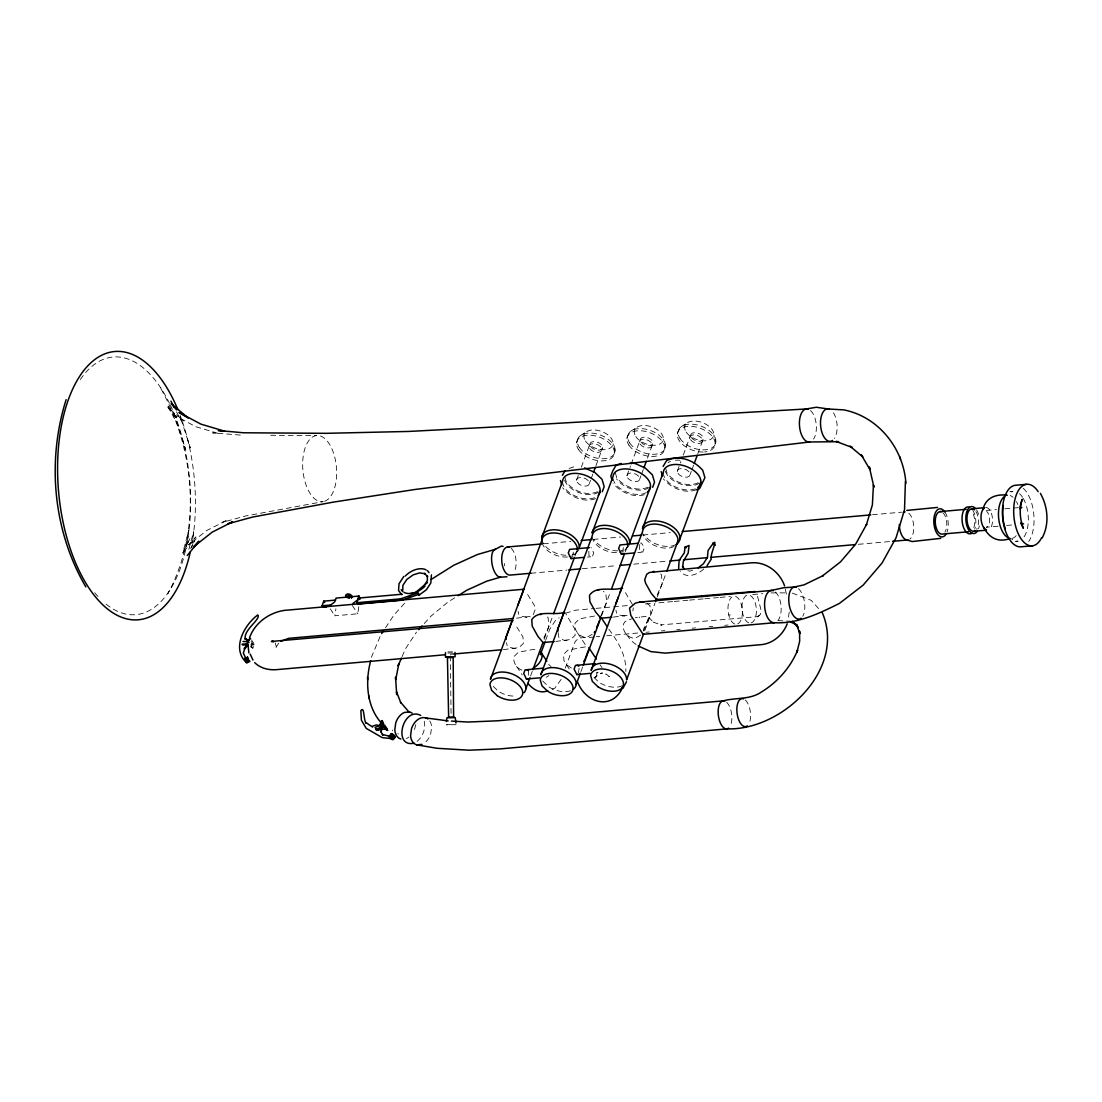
<?xml version="1.0" encoding="UTF-8"?>
<svg xmlns="http://www.w3.org/2000/svg" width="1102" height="1102" viewBox="0 0 1102 1102"><rect width="100%" height="100%" fill="white"/><g stroke="black" fill="none" stroke-linecap="round" stroke-linejoin="round"><path stroke-width="0.75" stroke-dasharray="5 3.75" d="M789.225 612.216L787.999 620.522M528.602 675.237L528.45 670.663M573.302 552.281L572.613 557.006M579.115 668.294L578.426 673.033M588.84 551.22L588.978 555.794L592.38 556.579L593.716 552.956L591.003 547.432M187.34 541.44L188.869 530.076L182.753 553.108L190.136 538.162L182.753 552.901L195.949 536.949L188.511 544.898L206.777 530.461L227.673 520.006L221.998 522.431L245.484 516.011L323.134 501.63A33.225 16.819 85 0 1 303.353 455.195A33.225 16.819 85 0 1 331.661 448.307A33.225 16.819 85 0 1 324.58 501.286M632.865 610.894L633.278 607.849M597.091 672.261L596.265 676.903L596.898 674.782L594.86 677.785L599.419 673.749L602.45 673.005L600.879 673.239L606.885 674.631L609.337 676.683L606.086 673.804M415.716 724.703L414.889 728.284A14.422 10.125 -70.3 0 1 413.402 731.7M622.988 552.557L623.374 545.752M639.739 544.526L639.353 551.344L642.741 552.13L644.091 548.507L643.43 546.082L641.378 542.983L640.538 543.148M188.897 549.319L193.566 531.715L191.982 543.562A134.664 68.186 85 0 0 180.205 415.55M371.36 657.343L380.755 634.986M600.755 616.087L606.637 602.119L605.797 593.262L603.262 591.333M250.319 646.447L252.813 648.196L254.314 644.147L251.49 639.89M358.825 606.761L357.778 613.773L334.856 615.798L335.903 608.786M576.553 442.949L577.352 440.8M576.566 480.073L578.357 475.251M581.333 467.22L589.859 444.161M589.363 483.53L590.548 480.307M591.154 478.709L592.931 473.874M595.907 465.843L602.642 447.619M530.558 676.049L532.335 671.256M544.154 639.298L553.025 615.315M574.913 556.179L576.677 551.386M614.351 453.142L615.15 450.98L613.043 443.762M545.628 640.358L549.774 629.159L555.339 620.674L559.169 617.878M626.928 438.5L627.727 436.351M626.942 475.623L630.509 465.981M631.102 464.369L640.221 439.712M565.257 668.184L574.734 642.576C578.233 635.207 588.33 638.554 594.625 636.818M639.739 479.081L640.923 475.857M641.516 474.259L643.306 469.424M647.466 458.184L653.018 443.169M580.933 671.6L582.71 666.806M601.623 615.66L610.494 591.691M625.275 551.73L627.052 546.936M664.726 448.693L665.525 446.53L663.418 439.312M677.289 434.05L678.088 431.901M677.317 471.174L680.884 461.531M683.254 455.098L690.596 435.262M690.1 474.631L691.298 471.408M691.891 469.81L693.668 464.975M697.828 453.735L703.393 438.72M644.904 630.399L654.946 603.221M657.315 596.829L666.187 572.847M715.088 444.244L715.887 442.081L713.779 434.863M543.851 637.989L548.906 626.459L548.08 617.588L545.531 615.66M657.191 594.997L662.261 583.454L661.434 574.597L658.886 572.668M402.12 656.572L405.44 648.844L416.515 632.066M643.775 631.115L648.775 617.272L645.331 616.445L635.344 617.726M190.701 548.631L192.795 544.388M193.497 542.969L194.902 540.145L191.059 547.818M168.578 592.173L167.807 593.62C202.437 530.227 194.944 448.376 159.831 386.733L160.699 387.849M533.34 614.585L535.379 609.048L534.525 605.659L526.563 592.807M385.466 627.865L393.937 615.04L405.316 602.505M561.111 679.383L554.829 688.171L549.223 690.541M548.906 675.636L546.179 677.275M278.737 643.141L276.037 647.26L276.726 645.193L276.368 646.791L275.183 642.824M424.242 623.553L430.868 616.252L447.88 602.105L455.154 597.532M574.362 554.678L576.167 552.777M624.738 550.229L626.528 548.328M417.066 741.426C423.003 736.494 426.075 728.091 424.105 720.543M703.779 568.949C698.392 574.335 685.637 579.376 680.485 571.167M592.201 634.325L586.429 637.507C579.404 637.245 573.398 630.041 575.106 623.112L579.514 618.856L596.926 615.577M640.606 635.193L634.821 638.375C627.809 638.113 621.803 630.909 623.512 623.98L625.151 621.487L631.625 618.787M580.465 435.565L586.333 431.888M630.826 431.116L636.708 427.438M681.201 426.667L687.069 422.989M456.008 724.689L446.42 724.841L453.556 724.166M569.059 468.46L573.935 466.821M597.491 491.685C586.705 496.52 573.715 491.079 566.469 482.442L564.527 475.912M595.59 498.627C583.922 503.077 570.34 496.892 562.626 487.787M647.852 487.236C637.066 492.071 624.076 486.629 616.845 477.993L614.902 471.463M644.326 494.729C633.016 498.008 620.371 492.071 613.001 483.337M698.227 482.786C687.441 487.621 674.452 482.18 667.206 473.543L665.76 468.639M696.326 489.729C684.659 494.178 671.077 487.993 663.363 478.888M692.566 570.244L689.7 571.153L686.091 570.216M565.533 613.208L575.726 610.164L594.419 608.511M516.576 618.194L530.572 616.362M613.456 617.092L628.457 615.164M503.325 649.615L519.001 647.632L523.409 643.361L522.954 636.928L515.006 624.076M555.739 641.419L570.726 639.491L575.148 635.234L574.693 628.801L565.877 613.869M585.355 646.846L567.943 650.125L563.535 654.381L563.99 660.814L570.767 671.435M596.54 672.826L598.179 672.592M1009.942 491.63L1012.89 491.368A25.057 12.687 85 0 0 1009.735 492.718M543.438 543.809L570.864 541.385M593.138 539.429L620.564 537.005M642.838 535.035L670.264 532.61M872.495 514.744L901.629 512.168M986.207 510.474L996.387 509.579M1004.859 508.821L1018.427 507.623M587.449 557.089L590.741 556.799M637.81 552.639L641.102 552.35M998.136 526.205L986.262 527.252A8.361 4.229 85 0 0 989.665 520.461A8.361 4.229 85 0 0 986.717 511.411M1006.608 525.447L1011.705 525.007M530.971 573.247L566.951 570.065M582.379 568.701L616.665 565.67M633.802 564.155L668.074 561.125M858.32 544.319L890.884 541.454M1015.19 541.44L1018.138 541.178A25.057 12.687 85 0 1 1011.512 538.823M596.113 608.359L628.388 605.508M645.373 604.006L652.177 603.414M658.968 602.808L672.551 601.609M674.259 601.458L687.841 600.259M689.549 600.108L703.131 598.909M704.839 598.758L718.421 597.559M720.116 597.408L730.309 596.513M752.721 594.529L762.763 593.647M771.124 592.904L785.85 592.862M254.314 644.147L250.76 644.229M596.347 636.667L599.763 636.364M606.61 635.758L639.119 632.892M645.965 632.286L649.395 631.983M661.365 630.923L664.795 630.62M676.78 629.573L680.196 629.27M692.18 628.209L695.596 627.906M709.289 626.694L712.705 626.391M724.689 625.33L728.105 625.027M450.332 654.299L453.748 653.996M447.784 651.929L452.578 651.861M452.688 652.976L447.908 653.059M624.751 616.101L619.09 614.93L616.541 613.001L615.949 610.205M526.852 617.285L521.191 616.128L518.656 614.2L518.064 611.39M567.02 640.427L563.99 640.331L558.824 637.342L557.943 631.184M515.295 648.555L509.634 647.397L507.085 645.469L506.493 642.659M240.332 435.083L212.562 432.866L218.568 433.499L195.853 426.722L174.887 415.523L183.731 420.95L167.394 407.037L177.601 419.049L167.118 404.696L177.808 425.124L185.77 449.616L183.538 442.88M270.679 435.29L316.178 435.579M777.86 620.633L790.327 621.156M728.739 614.93L730.282 614.999M792.324 593.138L811.196 600.342L820.246 610.398M571.428 668.06L566.056 664.313M521.949 670.126C516.521 668.308 512.637 662.095 514.042 656.461L518.463 652.191L533.285 649.464A14.119 8.885 -33.5 0 1 536.288 649.546M647.026 603.4L649.946 605.618L650.938 614.062L643.527 629.187L643.72 630.592M636.061 644.518L631.529 640.951L626.032 633.912M548.603 664.423L551.055 666.49M594.033 677.537L599.102 682.372A18.459 10.882 20.3 0 0 622.589 685.527M542.652 681.022L548.741 686.822A18.459 10.882 20.3 0 0 573.288 689.287M493.297 686.436L498.366 691.271A18.459 10.882 20.3 0 0 516.053 696.037M251.063 641.378L253.419 644.229L251.917 648.279L251.215 647.218L252.206 644.546L249.011 639.725M648.775 617.272L653.445 622.423L652.522 621.872L661.696 625.137L660.511 624.93L757.308 616.665L760.27 614.875L757.804 616.872L760.49 614.255L761.014 610.04L756.812 593.289M639.05 616.996L639.587 617.795M608.855 629.228C618.112 641.543 626.391 655.538 625.84 671.517M600.108 664.768L601.995 667.619M577.627 633.044L587.049 647.301M516.576 666.393L522.196 674.892M352.296 605.48L357.778 613.773M330.297 608.883L334.856 615.798M250.939 645.359L252.813 648.196M632.41 604.461L623.594 589.529M176.485 411.804L182.064 422.438L190.343 447.949L188.029 440.924M179.97 416.06L182.064 422.438M173.799 412.878L177.808 425.124M785.313 589.212L786.387 594.088M450.291 655.91L451.09 715.584M429.752 720.997A13.982 9.822 -70.3 0 1 431.612 726.948L430.662 734.084A14.422 10.125 -70.3 0 1 424.697 742.831M726.617 702.236A14.133 6.681 82.3 0 1 730.006 726.466M745.324 700.004A14.133 6.681 82.3 0 1 748.726 724.234M1019.515 493.737A25.057 12.687 85 0 1 1022.532 497.291M1023.221 498.393A25.057 12.687 85 0 1 1024.061 536.881M985.574 507.595A11.295 5.717 85 0 1 992.213 516.48A11.295 5.717 85 0 1 989.362 529.428M1023.166 488.227A30.897 15.648 85 0 1 1028.772 541.44M972.722 510.157A13.513 6.832 85 0 1 974.733 529.139M976.537 509.813A13.513 6.832 85 0 1 979.361 517.844M979.32 525.861A13.513 6.832 85 0 1 978.535 528.808M975.917 511.493A11.295 5.717 85 0 1 976.606 529.332M973.245 514.014A11.295 5.717 85 0 1 972.791 529.676M1010.19 495.528A21.709 10.992 85 0 1 1013.027 497.277M1016.43 501.644A21.709 10.992 85 0 1 1017.849 504.551M1016.223 535.641A21.709 10.992 85 0 1 1011.829 538.382M942.844 512.692A11.295 5.717 85 0 1 944.882 532.142M908.792 513.201A14.119 7.149 85 0 1 913.751 526.646A14.119 7.149 85 0 1 909.797 539.167M511.176 548.328A14.119 7.149 85 0 1 513.739 572.627M944.993 512.154A14.119 7.149 85 0 1 947.073 532.004M504.261 563.425A14.298 6.13 79.1 0 1 504.509 565.849M170.273 404.944A129.32 65.473 85 0 1 181.196 565.836A129.32 65.473 85 0 1 103.767 602.202M98.009 596.513A129.32 65.473 85 0 1 94.62 592.614M80.322 379.543A129.32 65.473 85 0 1 169.529 403.401M810.535 410.55A16.599 8.403 85 0 1 813.552 439.119M833.387 412.768A16.282 8.237 85 0 1 834.379 438.5M734.786 624.076A14.119 7.149 85 0 1 728.119 611.335A14.119 7.149 85 0 1 731.935 596.967M735.599 596.402A14.119 7.149 85 0 1 742.39 610.99A14.119 7.149 85 0 1 736.673 624.269M748.781 622.85A14.119 7.149 85 0 1 742.817 600.824A14.119 7.149 85 0 1 754.966 602.078A14.119 7.149 85 0 1 750.655 623.043M392.519 730.805A3.912 1.24 40.8 0 1 392.656 730.089M397.877 733.367A3.912 1.24 40.8 0 1 398.318 734.028M798.44 588.62A16.199 7.755 81.2 0 1 802.793 616.293M775.436 592.049A16.365 8.279 85 0 1 781.001 605.411A16.062 8.127 85 0 1 778.439 619.958M408.925 737.031A14.422 10.125 -70.3 0 1 406.239 738.615M598.634 492.043A19.56 11.53 20.3 0 1 579.39 492.759A19.56 11.53 20.3 0 1 564.568 479.949M579.253 547.598A19.56 11.53 20.3 0 1 572.172 554.637M565.863 555.284A19.56 11.53 20.3 0 1 542.088 540.696M594.543 497.718A19.56 11.53 20.3 0 1 574.707 495.817A19.56 11.53 20.3 0 1 562.626 482.621M577.269 549.774A18.459 10.882 20.3 0 1 569.073 556.772M567.489 556.978A18.459 10.882 20.3 0 1 541.909 541.702M648.995 487.594A19.56 11.53 20.3 0 1 616.528 478.833M629.311 544.608A19.56 11.53 20.3 0 1 620.922 550.559M617.795 550.848A19.56 11.53 20.3 0 1 594.061 539.581M646.254 492.649A19.56 11.53 20.3 0 1 626.019 491.795A19.56 11.53 20.3 0 1 613.001 478.172M627.644 545.325A18.459 10.882 20.3 0 1 619.448 552.322M616.486 552.598A18.459 10.882 20.3 0 1 592.27 537.253M699.371 483.144A19.56 11.53 20.3 0 1 680.127 483.861A19.56 11.53 20.3 0 1 665.305 471.05M668.046 462.661A19.56 11.53 20.3 0 1 670.526 461.311M675.319 460.223A19.56 11.53 20.3 0 1 679.962 460.264M675.76 544.608A19.56 11.53 20.3 0 1 644.436 535.131M695.293 488.82A19.56 11.53 20.3 0 1 674.328 486.368A19.56 11.53 20.3 0 1 663.363 472.179M674.025 546.454A18.459 10.882 20.3 0 1 654.919 545.655A18.459 10.882 20.3 0 1 642.645 532.803M703.172 452.013A19.726 11.626 20.3 0 1 677.386 433.389A19.726 11.626 20.3 0 1 707.085 431.75A19.726 11.626 20.3 0 1 704.646 451.93M577.228 482.304A6.681 3.94 20.3 0 0 588.316 485.293A6.681 3.94 20.3 0 0 583.357 477.8A6.681 3.94 20.3 0 0 577.228 482.304M589.722 448.555A6.681 3.94 20.3 0 0 600.797 451.544A6.681 3.94 20.3 0 0 595.851 444.051A6.681 3.94 20.3 0 0 589.722 448.555M578.509 449.547A19.726 11.626 20.3 0 0 611.238 458.363A19.726 11.626 20.3 0 0 596.609 436.227A19.726 11.626 20.3 0 0 578.509 449.547M579.308 447.384A19.726 11.626 20.3 0 0 612.037 456.214A19.726 11.626 20.3 0 0 597.408 434.078A19.726 11.626 20.3 0 0 579.308 447.384M590.52 446.393A6.681 3.94 20.3 0 0 601.596 449.382A6.681 3.94 20.3 0 0 596.637 441.888A6.681 3.94 20.3 0 0 590.52 446.393M585.451 440.993A15.194 8.954 20.3 0 0 610.646 447.784A15.194 8.954 20.3 0 0 599.378 430.73A15.194 8.954 20.3 0 0 585.451 440.993M627.603 477.855A6.681 3.94 20.3 0 0 638.678 480.844A6.681 3.94 20.3 0 0 633.733 473.35A6.681 3.94 20.3 0 0 627.603 477.855M640.083 444.106A6.681 3.94 20.3 0 0 651.172 447.095A6.681 3.94 20.3 0 0 646.213 439.602A6.681 3.94 20.3 0 0 640.083 444.106M628.884 445.098A19.726 11.626 20.3 0 0 661.613 453.914A19.726 11.626 20.3 0 0 646.984 431.777A19.726 11.626 20.3 0 0 628.884 445.098M629.683 442.935A19.726 11.626 20.3 0 0 662.412 451.765A19.726 11.626 20.3 0 0 647.769 429.628A19.726 11.626 20.3 0 0 629.683 442.935M640.882 441.943A6.681 3.94 20.3 0 0 651.971 444.933A6.681 3.94 20.3 0 0 647.012 437.439A6.681 3.94 20.3 0 0 640.882 441.943M635.813 436.544A15.194 8.954 20.3 0 0 661.021 443.335A15.194 8.954 20.3 0 0 649.753 426.281A15.194 8.954 20.3 0 0 635.813 436.544M677.978 473.405A6.681 3.94 20.3 0 0 689.053 476.395A6.681 3.94 20.3 0 0 684.094 468.901A6.681 3.94 20.3 0 0 677.978 473.405M690.458 439.657A6.681 3.94 20.3 0 0 701.533 442.646A6.681 3.94 20.3 0 0 696.588 435.152A6.681 3.94 20.3 0 0 690.458 439.657M680.044 438.486A19.726 11.626 20.3 0 0 712.774 447.316A19.726 11.626 20.3 0 0 698.145 425.179A19.726 11.626 20.3 0 0 680.044 438.486M691.257 437.494A6.681 3.94 20.3 0 0 702.332 440.483A6.681 3.94 20.3 0 0 697.387 432.99A6.681 3.94 20.3 0 0 691.257 437.494M686.188 432.094A15.194 8.954 20.3 0 0 711.382 438.885A15.194 8.954 20.3 0 0 700.114 421.832A15.194 8.954 20.3 0 0 686.188 432.094"/><path stroke-width="1.5" d="M506.217 639.312L506.259 636.598L512.334 620.495L271.354 641.46L273.723 641.653L272.235 641.171M557.943 631.184L557.984 628.471L564.072 612.368C554.196 615.798 538.465 609.461 531.756 619.696L532.211 626.129L537.886 636.322L542.983 642.452L532.927 669.658M905.417 481.216L904.522 509.785L896.036 537.804L882.096 562.957L863.1 585.176L839.435 603.414C819.282 613.401 797.49 623.98 774.61 622.713L643.072 634.325L630.812 615.384L629.573 608.084L635.344 603.166L639.615 602.105L771.138 590.493L783.302 587.793L794.266 587.022L804.033 584.873L823.318 575.519L822.423 575.988L840.523 561.868L855.62 544.209L866.682 524.235L866.282 525.268L872.385 504.923L873.431 485.032L873.927 487.222L869.354 466.945L869.919 469.466L861.158 454.699L862.811 456.889L849.959 446.172L852.328 447.536L836.115 441.461L838.636 441.709L809.626 441.985L496.258 479.329L414.655 489.522L333.396 502.113L252.537 517.072L228.073 523.767L232.508 521.866L212.218 532.128L193.194 547.171L198.732 541.247M360.299 598.827L359.018 596.058L336.11 598.083L335.421 599.763A7.494 3.802 85 0 1 334.595 602.023L330.173 605.37M402.822 590.204L402.836 585.465L406.721 579.542L413.057 574.913L419.6 572.875L425.248 573.798L424.587 573.288L427.576 576.814L427.369 575.988L427.342 580.713L423.471 586.636M247.978 642.011L246.462 639.064L244.947 638.733L246.903 639.725M684.411 569.128L682.524 566.511L682.73 567.351L683.281 561.497L688.171 553.108L689.067 545.462L685.017 547.171L686.408 547.722M385.466 728.422L386.458 729.799L382.077 724.4L381.32 721.025L384.116 727.279L386.458 729.799L387.367 729.29L384.543 725.02M685.017 547.171L684.342 552.832L679.121 560.381L678.625 568.604M381.609 723.27C366.484 706.781 365.093 681.422 370.713 660.663M245.388 639.394C242.674 630.234 261.257 619.283 257.813 614.916C244.162 624.917 231.268 648.83 246.366 662.412C245.374 661.035 243.211 656.957 245.911 658.541M600.177 618.553L600.521 616.996M249.052 642.507L248.157 642.59L248.611 640.593L250.553 638.471M247.385 657.109L247.688 658.335M66.12 399.654C46.711 461.035 53.116 531.164 85.846 586.898M1019.997 507.099L1022.201 499.302C1019.116 508.697 1019.818 519.083 1023.317 528.257L1020.783 522.995M248.253 644.725L244.589 649.092L243.322 653.169L246.132 658.872M249.507 637.906C254.59 623.016 269.246 612.505 284.578 610.37L523.905 589.226L517.816 605.329M588.606 649.822L585.52 657.756M247.881 645.317L248.184 644.587L242.647 645.069L242.054 644.174L246.779 643.788L249.658 638.54M326.385 606.899L322.996 607.202L322.06 605.783L323.781 601.141L335.669 600.094M356.869 602.711L400.467 598.868L401.39 600.273L357.792 604.116L356.869 602.711L358.591 598.069L402.147 594.212M400.467 598.868L418.333 592.793M402.905 599.819L419.256 594.198M541.757 537.487L562.626 481.078A19.56 11.53 20.3 0 1 586.168 475.623A19.56 11.53 20.3 0 1 598.234 495.308M593.523 472.276L595.314 467.455M525.833 688.846L529.966 677.661M553.617 613.718L574.321 557.777M600.122 491.189L579.253 547.598A19.56 11.53 20.3 0 0 559.182 530.255A19.56 11.53 20.3 0 0 542.088 540.696M540.297 654.767L545.035 641.97M602.271 491.767L604.185 486.602L602.023 479.301L594.832 472.455L584.556 467.895M643.899 467.827L646.268 461.394M576.194 684.397L580.341 673.212M583.302 665.209L601.031 617.258M611.679 588.482L624.682 553.328M650.483 486.74L629.614 543.148A19.56 11.53 20.3 0 0 612.009 526.37A19.56 11.53 20.3 0 0 592.118 533.037L612.987 476.629A19.56 11.53 20.3 0 1 637.7 471.656A19.56 11.53 20.3 0 1 647.397 491.919M652.632 487.318L654.547 482.153L652.384 474.852L645.207 468.006L634.931 463.446L630.372 462.978M618.401 596.885L591.195 670.402A18.459 10.882 20.3 0 1 609.957 664.12A18.459 10.882 20.3 0 1 626.57 679.948L643.72 633.595M620.164 592.091L642.631 531.343A18.459 10.882 20.3 0 1 664.85 526.205A18.459 10.882 20.3 0 1 676.229 544.774M694.26 463.377L697.235 455.333M655.538 601.623L656.723 598.427M666.779 571.249L678.005 540.875M626.487 681.739L622.892 688.419M679.989 538.699L700.858 482.29M599.35 620.977L596.568 627.699M401.445 658.114L398.125 665.828L398.841 663.679L395.714 679.782L395.535 677.193L396.72 694.659L396.527 691.863L400.949 703.062M583.798 661.517L584.997 658.968M353.095 603.345L357.516 599.998A7.494 3.802 85 0 0 358.343 597.739L359.018 596.058M594.295 632.52L594.777 631.529M615.715 604.144L621.79 588.027C611.927 591.471 596.182 585.121 589.474 595.369L589.928 601.802L595.617 611.996L600.411 617.643M1042.093 538.052C1049.572 524.345 1047.961 506.658 1040.371 493.338M787.2 623.787C783.081 634.545 773.452 643.182 761.854 644.587L665.25 653.128L650.827 651.599L638.127 645.951M372.572 727.058L366.043 722.636L366.47 723.311C363.453 722.471 364.583 704.743 360.864 710.735L361.401 720.185L366.222 728.381L382.311 737.637L393.097 738.836L389.171 736.825L389.667 736.274L382.394 734.483L382.835 735.158L381.182 732.169L381.884 727.747M982.901 509.537C985.656 497.608 996.084 493.792 1007.297 495.225M562.378 475.32L564.954 470.995M663.115 466.422L666.558 460.65C678.956 454.506 694.301 460.209 702.759 470.402L704.922 477.703L699.563 488.641L696.326 489.729M707.029 565.781L711.272 559.031C709.096 555.38 722.554 529.194 708.035 550.614L707.456 557.323L703.351 563.825L698.158 567.861M247.812 644.064L244.148 648.431L244.589 649.092M403.8 576.429L399.02 583.771L398.566 590.465L401.707 594.749M381.705 633.554L383.579 630.702M622.892 686.656C612.836 711.01 585.438 703.586 577.365 681.422M381.154 722.361L379.157 725.681L375.135 727.444L376.65 730.378L382.229 727.196L382.67 727.857L378.289 730.351M187.216 555.491L198.828 541.44M392.629 738.161L393.138 737.61A2.3 0.73 40.8 0 0 394.185 737.445L394.048 737.114A2.3 0.73 40.8 0 0 391.637 734.924A2.3 0.73 40.8 0 0 390.783 735.557M393.235 738.051L394.048 737.114M392.904 738.684L394.185 737.445M393.07 739.043L393.442 738.216A2.521 0.799 40.8 0 0 391.499 736.177A2.521 0.799 40.8 0 0 389.736 735.585M418.719 629.641L422.038 625.991M1019.846 508.766L1021.816 507.333M416.074 592.022L427.438 582.559M243.032 641.502L247.041 641.557L249.011 639.725M419.146 595.052L426.391 589.749L430.827 582.986L431.419 574.886M512.168 620.605L513.077 620.784M564.072 612.368L564.803 612.657M621.79 588.027L622.534 588.33M656.034 598.978L651.241 593.331L645.565 583.123L644.698 579.748L646.75 574.211L649.519 572.434L751.757 562.791C766.455 561.758 779.941 572.351 784.596 585.961M431.24 579.404L453.721 565.285L477.455 554.513L495.514 549.278A14.298 6.13 79.1 0 0 492.084 564.21A14.05 6.02 79.1 0 0 500.625 577.159L506.961 576.773M458.06 595.714L466.793 590.231L486.753 581.181L500.625 577.145M280.79 641.364L288.655 638.333L513.146 618.497M381.306 725.144L380.107 725.832L376.292 724.951L372.132 726.397M445.456 652.522L445.511 656.93L455.098 656.792L455.03 652.384M448.638 717.333L447.44 657.853L450.277 657.426L453.184 657.77L453.611 717.25M446.379 721.479L446.944 717.774L455.236 717.65L455.98 723.008M448.238 717.14L453.983 717.058M494.04 550.008L501.327 546.124L503.132 546.358M347.034 597.546L349.348 597.973M349.169 597.863L349.017 596.347L347.502 597.119M245.539 659.216C247.013 660.305 245.829 662.591 246.765 661.613L247.082 662.027M246.972 661.792L248.611 661.655L248.308 660.429M246.325 662.288L247.316 662.385M248.336 661.489C245.388 661.944 247.564 664.051 246.586 661.489M246.572 662.591L247.509 662.564M906.794 510.419L937.526 507.43M940.777 538.341L912.194 541.55L906.133 539.746M621.06 463.46L616.183 465.099L612.753 470.871L610.839 476.05L612.133 480.417M414.118 743.189C392.381 747.927 402.891 705.996 420.73 715.418M422.011 744.401L416.625 744.828A13.982 9.822 -70.3 0 1 410.578 735.681L411.528 728.56A14.422 10.125 -70.3 0 1 420.193 718.242L422.948 717.554L448.142 720.887M589.363 547.584L569.61 549.416L568.274 553.025L570.988 558.549L571.814 558.397M638.086 543.272L619.985 544.967L618.649 548.576L621.349 554.099L622.189 553.948M543.148 668.198L525.048 669.878L523.712 673.501L526.425 679.011L527.252 678.86M595.176 663.597L575.423 665.429L574.087 669.052L576.787 674.562L577.627 674.41M385.273 729.235L382.394 729.207M547.722 690.775C539.801 694.081 532.845 689.122 527.817 683.405M1026.265 484.315L1014.997 485.321A30.897 15.648 85 0 0 1002.737 518.436A30.897 15.648 85 0 0 1021.458 546.757L1032.726 545.765M507.443 546.991L541.716 543.961M581.14 540.49L591.43 539.581M632.562 535.944L641.13 535.186M682.262 531.55L870.787 514.896M939.854 511.631L966.123 509.303M971.565 508.835L984.017 507.733M570.988 558.549L584.156 557.392M621.349 554.099L634.518 552.942M968.479 531.756L942.21 534.084A11.295 5.717 85 0 1 935.267 522.265A11.295 5.717 85 0 1 941.356 511.783M973.934 531.274L986.386 530.186M530.971 573.247L510.405 575.065A14.119 7.149 85 0 1 501.713 560.284A14.119 7.149 85 0 1 509.331 547.184M568.673 569.913L580.671 568.852M620.082 565.367L630.372 564.458M669.796 560.973L680.072 560.064M683.502 559.761L707.498 557.653M710.928 557.35L854.89 544.622M892.592 541.302L908.02 539.939A14.119 7.149 85 0 1 899.315 524.538M1010.272 538.52C997.847 542.818 989.582 538.12 983.59 527.376M410.523 593.482L413.649 593.207M322.06 605.783L330.559 605.039M656.186 599.571L755.104 591.512M246.476 645.979L248.363 646.185M600.549 618.236L611.844 617.23M542.831 642.562L554.113 641.571M445.208 654.753L275.968 669.699C268.296 670.168 260.251 668.211 254.7 662.619M453.748 653.996L501.617 649.767M526.425 679.011L539.594 677.854M576.787 674.562L589.956 673.405M653.224 571.497L654.354 571.497M597.601 590.162L598.73 590.162M539.87 614.503L540.999 614.489M639.615 602.105L643.981 602.147M827.12 408.925L843.87 409.889C878.652 416.804 903.599 448.61 905.913 483.392M451.434 721.08L467.937 722.044L497.594 720.804L723.064 700.886C736.053 697.346 750.063 700.032 761.785 691.78C777.626 681.986 790.547 667.454 797.6 650.152L796.925 652.219L799.666 641.254L799.584 631.019L799.777 633.76L796.98 625.137L798.137 627.768L792.421 621.335L794.335 623.374M1023.565 523.96L1021.361 523.161M715.363 545.228L713.71 544.388M447.963 657.453L445.511 656.93M416.625 744.828L437.039 748.286L469.08 750.2L500.088 748.905L726.976 728.863C781.869 730.736 846.584 669.685 822.285 612.698M393.07 738.822L389.047 736.522A2.686 0.854 40.8 0 1 389.97 736.095A2.686 0.854 40.8 0 1 392.312 737.803L392.808 737.238A2.686 0.854 40.8 0 0 390.466 735.53A2.686 0.854 40.8 0 0 389.529 735.971M790.864 622.175L796.829 624.641M577.062 665.195L578.812 666.214M526.687 669.644L528.45 670.663M247.454 656.792L247.922 658.858M713.049 543.837L712.581 543.134M400.412 702.029L409.255 712.333M383.661 725.667L387.766 730.461M176.527 409.848L171.209 403.594L188.222 418.085L179.006 412.437L200.84 424.105L224.505 431.144L218.251 430.496L243.652 432.783L326.151 433.32L408.539 431.447L490.762 427.177L806.154 408.98L816.375 407.258L829.296 409.145A16.282 8.237 85 0 0 820.673 426.378A16.282 8.237 85 0 0 832.589 440.414M248.997 660.773L249.755 661.737L249.589 660.787M601.32 617.836L606.968 626.377M588.812 647.673L596.347 659.079M546.812 661.09L540.696 651.833A14.119 8.885 -33.5 0 1 533.037 668.308M418.016 593.62L418.953 595.025M409.531 596.154L410.467 597.559M358.591 598.069L359.514 599.474M323.781 601.141L324.718 602.546M381.182 732.169L381.444 727.086M376.65 730.378L376.305 729.097L380.08 727.719L383.606 723.601L382.215 720.515M252.978 660.084L250.209 654.092M247.261 658.376L246.49 657.687L248.115 661.214M249.135 661.186L248.46 659.919M248.818 660.704L248.184 659.395M170.92 401.169L174.102 407.244M381.747 725.819L382.67 727.857M395.26 737.004L395.081 736.604A2.893 0.923 40.8 0 0 391.554 733.67A2.893 0.923 40.8 0 0 391.733 735.654M393.386 738.12L393.676 738.56A2.521 0.799 40.8 0 1 392.891 738.974M393.028 738.739L393.194 739.125A2.686 0.854 40.8 0 1 392.271 739.566A2.686 0.854 40.8 0 1 389.929 737.858M247.413 661.586L247.661 662.426M661.2 471.601L662.495 475.968M560.463 480.5L561.758 484.866M899.935 456.875L900.499 459.396M351.91 597.215L351.758 595.686L349.981 594.295L347.653 593.868L346.124 594.639L346.276 596.168M351.51 598.303L351.345 596.774L349.582 595.383L347.254 594.956L345.711 595.727L345.876 597.256M248.253 646.874L248.873 652.907M367.476 677.248L367.655 679.838M368.729 695.637L368.922 698.434M728.615 728.119A14.133 6.681 82.3 0 1 718.421 715.901A14.133 6.681 82.3 0 1 724.841 701.092M425.565 717.801A13.982 9.822 -70.3 0 1 427.893 718.972M747.321 725.874A14.133 6.681 82.3 0 1 737.128 713.669A14.133 6.681 82.3 0 1 743.547 698.847M1005.41 529.043A25.057 12.687 85 0 1 1003.33 505.501M977.35 531.164A13.513 6.832 85 0 1 965.972 521.108A13.513 6.832 85 0 1 974.912 507.898M1041.486 537.955A30.897 15.648 85 0 1 1019.708 536.619A30.897 15.648 85 0 1 1016.65 494.013A30.897 15.648 85 0 1 1038.153 491.616M986.428 529.883A11.295 5.717 85 0 1 981.097 519.689A11.295 5.717 85 0 1 984.155 508.201M975.353 530.668A11.295 5.717 85 0 1 966.977 519.455A11.295 5.717 85 0 1 974.554 509.895M903.282 512.637A14.119 7.149 85 0 1 905.059 511.865M972.06 533.092A13.513 6.832 85 0 1 962.17 521.439A13.513 6.832 85 0 1 969.333 507.154M1008.95 538.079A21.709 10.992 85 0 1 998.688 518.491A21.709 10.992 85 0 1 1004.556 496.396M945.847 534.456A14.119 7.149 85 0 1 936.08 531.798A14.119 7.149 85 0 1 935.35 512.816A14.119 7.149 85 0 1 944.993 512.154M809.626 441.985A16.599 8.403 85 0 1 799.418 424.601A16.599 8.403 85 0 1 808.358 409.214M190.26 552.171A134.664 68.186 85 0 1 91.025 591.044A134.664 68.186 85 0 1 73.366 387.601A134.664 68.186 85 0 1 177.89 409.682M424.931 586.236A16.282 10.262 -33.5 0 1 404.145 592.449M402.974 591.691A16.282 10.262 -33.5 0 1 401.197 589.611M405.26 576.029A16.282 10.262 -33.5 0 1 426.047 569.83M427.218 570.574A16.282 10.262 -33.5 0 1 428.981 572.668M391.995 735.64A2.3 0.73 40.8 0 1 391.733 734.042A2.3 0.73 40.8 0 1 394.502 736.15A2.3 0.73 40.8 0 1 393.8 737.018M391.968 738.533A2.521 0.799 40.8 0 1 390.935 737.748A2.686 0.854 40.8 0 0 391.981 738.615M395.26 737.018A2.893 0.923 40.8 0 1 393.993 737.376M393.676 738.56A2.686 0.854 40.8 0 1 392.505 738.905M774.61 622.699A16.365 8.279 85 0 1 764.747 607.781A16.062 8.127 85 0 1 771.138 590.479M801.195 618.181A16.31 7.81 81.2 0 1 790.01 608.29A16.199 7.755 81.2 0 1 796.347 587.311M771.138 590.493A16.365 8.279 85 0 1 773.301 590.741M412.12 713.187A13.982 9.822 -70.3 0 0 409.792 712.016L404.42 712.443A14.422 10.125 -70.3 0 0 395.756 722.774L394.805 729.896A13.982 9.822 -70.3 0 0 400.852 739.043M577.269 549.774A18.459 10.882 20.3 0 0 560.67 533.947A18.459 10.882 20.3 0 0 541.895 540.242L490.459 679.3A18.459 10.882 20.3 0 1 512.678 674.162A18.459 10.882 20.3 0 1 524.056 692.731M627.644 545.325A18.459 10.882 20.3 0 0 611.031 529.497A18.459 10.882 20.3 0 0 592.27 535.792L540.834 674.851A18.459 10.882 20.3 0 1 564.141 670.181A18.459 10.882 20.3 0 1 573.288 689.287M676.903 543.878A19.56 11.53 20.3 0 0 667.192 523.629A19.56 11.53 20.3 0 0 642.494 528.588L663.363 472.179A19.56 11.53 20.3 0 1 688.061 467.207A19.56 11.53 20.3 0 1 697.773 487.47M597.987 686.78L592.353 681.408L590.658 675.691A17.109 10.083 20.3 0 1 610.894 670.787A17.109 10.083 20.3 0 1 622.12 687.772A17.109 10.083 20.3 0 1 597.987 686.78M547.625 691.23L541.991 685.857L540.297 680.141A17.109 10.083 20.3 0 1 560.519 675.237A17.109 10.083 20.3 0 1 571.745 692.221A17.109 10.083 20.3 0 1 547.625 691.23M497.25 695.679L491.616 690.307L489.922 684.59A17.109 10.083 20.3 0 1 510.157 679.686A17.109 10.083 20.3 0 1 521.384 696.671A17.109 10.083 20.3 0 1 497.25 695.679"/></g></svg>
